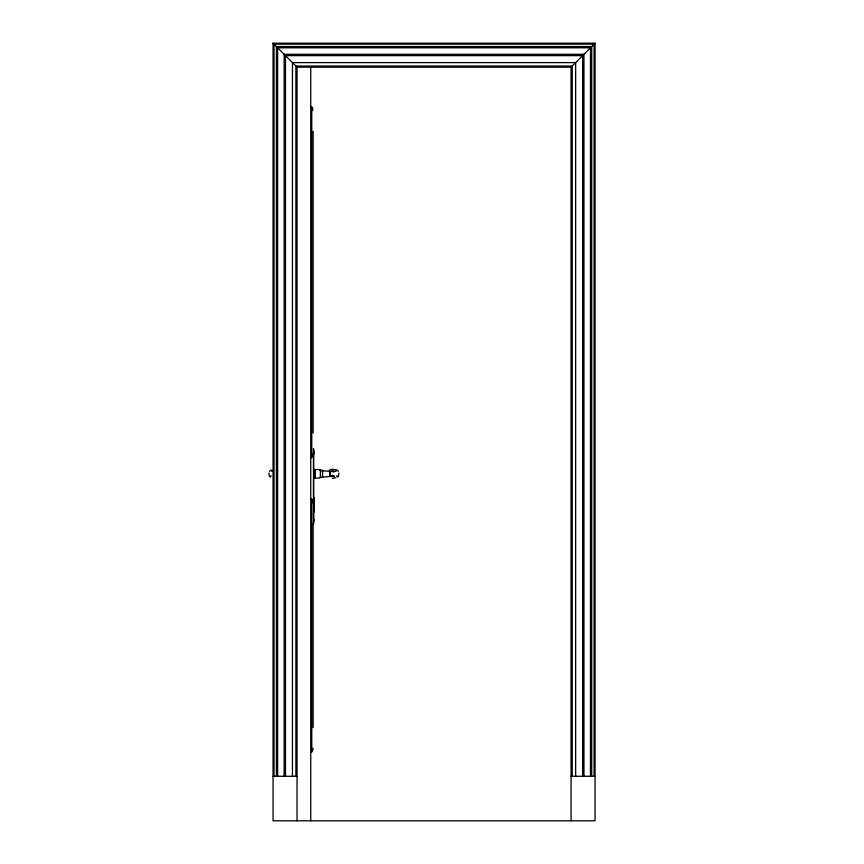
<?xml version="1.0" encoding="UTF-8"?>
<svg xmlns="http://www.w3.org/2000/svg" width="864" height="864" viewBox="0 0 864 864"><rect width="100%" height="100%" fill="white"/><g stroke="black" fill="none" stroke-linecap="round" stroke-linejoin="round"><path stroke-width="1.3" d="M313.567 518.735L313.664 497.48M313.578 497.567L313.589 477.716M313.589 471.096L313.589 453.892M313.697 521.705L313.697 518.756M313.697 454.108L313.697 450.425M322.034 470.437L320.393 470.038L320.36 477.598M314.172 498.582L314.172 512.028L314.161 501.66M314.172 497.772L314.172 500.688M314.14 470.664L313.643 469.962L314.129 477.619L314.615 470.027M313.621 450.22L313.524 448.751L313.524 523.714L313.513 522.072M314.971 470.783L314.647 469.498L319.756 469.573M319.756 478.019L314.647 478.094L315.014 469.508L314.626 470.092M322.553 470.21L322.553 477.382M338.688 475.254L338.818 473.04M334.217 476.669L329.67 475.902L330.167 472.9L329.605 471.733L329.67 475.902L334.238 476.032L332.888 475.34M312.757 110.646L312.757 108.324L311.764 107.6M312.757 502.87L312.757 500.548L311.764 499.824M313.643 474.239L314.129 473.396M329.67 475.902L330.08 474.142M313.643 475.934L314.129 475.394L314.615 476.323M571.072 820.8L571.072 67.176L595.058 43.2L273.056 43.2L273.056 820.8L595.058 820.8L595.058 43.2M314.647 477.5L315.014 478.084L314.626 470.351M335.826 470.621L336.539 470.005L338.44 471.247M313.643 471.485L314.615 470.794M320.371 470.664L332.381 471.539M311.764 456.667L312.757 455.944L312.757 453.611M311.764 751.259L313.135 749.38L312.757 748.213M319.745 477.457L333.094 476.161M269.33 471.247L271.231 470.005L271.944 470.621M337.241 477.09L338.44 476.345M333.05 472.036L336.236 471.074M269.827 476.312L271.274 475.859M329.324 470.092L332.197 469.228L336.539 470.005M330.167 472.9L329.605 471.733L330.448 471.528M332.197 478.364L335.75 477.781M273.056 43.2L297.032 67.176L571.072 67.176M310.738 106.574L311.764 106.574L311.764 457.693L310.738 457.693M310.738 498.798L311.764 498.798L311.764 752.285L310.738 752.285M273.056 776.272L297.032 776.272M571.072 776.272L595.058 776.272M329.605 471.733L333.644 471.118L332.003 470.858M271.523 471.074L273.305 471.582M336.485 475.859L337.932 476.312M319.788 470.189L320.414 470.47M269.33 476.345L270.529 477.09M268.942 473.04L269.082 475.254M594.108 776.272L594.108 44.15L274.007 44.15L274.007 776.272M591.71 776.272L591.71 46.548L276.404 46.548L276.404 776.272M590.468 776.272L590.468 47.79L277.636 47.79L277.636 776.272M583.956 776.272L583.956 54.302L284.148 54.302L284.148 776.272M582.628 776.272L582.628 55.631L285.487 55.631L285.487 776.272M575.64 776.272L575.64 62.608L292.464 62.608L292.464 776.272M572.216 776.272L572.216 66.042L295.888 66.042L295.888 776.272M314.183 498.204L314.183 503.442M313.697 453.287L313.697 453.989M313.675 451.062L313.675 453.686M313.675 518.929L313.675 521.716M313.135 131.242L313.135 433.026M313.135 523.465L313.135 727.628M310.738 67.176L310.738 820.8M297.032 67.176L297.032 820.8M314.172 477.036L314.129 477.619L314.129 475.394L314.172 477.036"/></g></svg>
